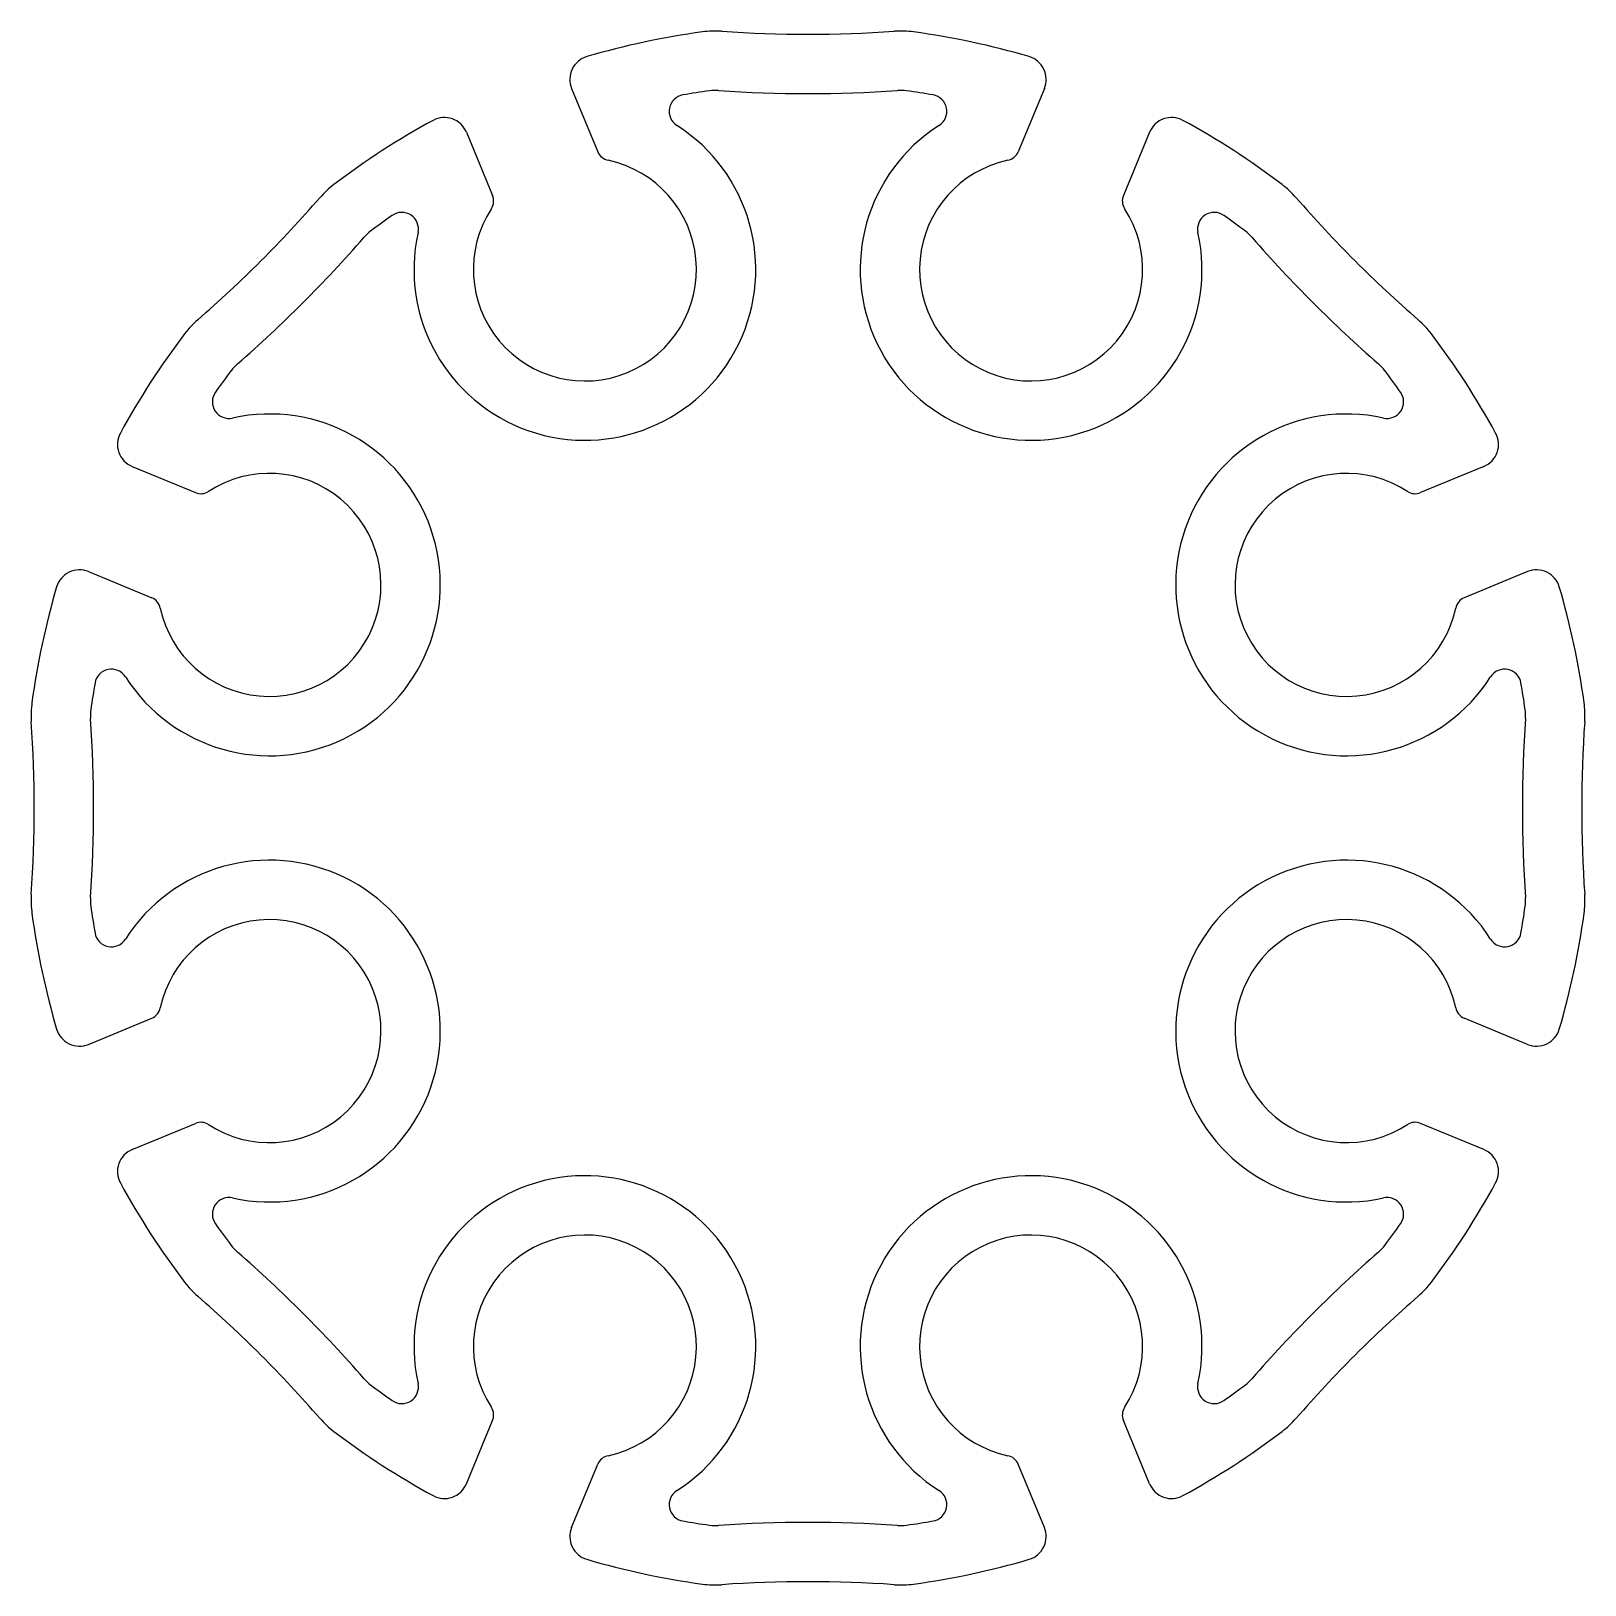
# Model space of a CAD drawing. Extents: x 973.9 to 1006.6, y 783.3 to 816.
import ezdxf

# ---------------------------------------------------------------- set-up
doc = ezdxf.new("R2010")
doc.units = 0
doc.layers.get('0').update_dxf_attribs({"linetype": 'CONTINUOUS'})

msp = doc.modelspace()

# ---------------------------------------------------------------- linework, layer by layer
at = {"color": 0}
for p, q in [((985.281, 814.775), (985.833, 813.442)), ((995.24, 814.775), (994.687, 813.442)), ((983.063, 813.857), (983.616, 812.523)), ((997.457, 813.857), (996.905, 812.523)), ((976.021, 806.815), (977.355, 806.262)), ((1004.499, 806.815), (1003.166, 806.262)), ((975.103, 804.597), (976.436, 804.045)), ((1005.418, 804.597), (1004.084, 804.045)), ((975.103, 794.638), (976.436, 795.19)), ((1005.418, 794.638), (1004.084, 795.19)), ((976.021, 792.421), (977.355, 792.973)), ((1004.499, 792.421), (1003.166, 792.973)), ((983.063, 785.378), (983.616, 786.712)), ((997.457, 785.378), (996.905, 786.712)), ((985.281, 784.46), (985.833, 785.794)), ((995.24, 784.46), (994.687, 785.794))]:
    msp.add_line(p, q, dxfattribs=at)
for centre, radius, start, end in [((990.26, 799.618), 16.5, 97.7481, 106.4008), ((988.305, 813.985), 2, 86.0378, 97.7481), ((990.26, 842.209), 26.291, 266.0378, 273.9622), ((992.215, 813.985), 2, 82.2519, 93.9622), ((990.26, 799.618), 16.5, 73.5992, 82.2519), ((985.742, 814.967), 0.5, 106.4008, 202.5), ((994.778, 814.967), 0.5, 337.5, 73.5992), ((987.686, 814.294), 0.35, 99.9493, 237.4453), ((990.26, 799.618), 15.25, 97.8299, 99.9493), ((988.312, 813.784), 0.95, 86.0793, 97.8299), ((990.26, 842.209), 27.541, 266.0793, 273.9207), ((992.208, 813.784), 0.95, 82.1701, 93.9207), ((990.26, 799.618), 15.25, 80.0507, 82.1701), ((992.835, 814.294), 0.35, 302.5547, 80.0507), ((982.601, 813.665), 0.5, 22.5, 118.5992), ((997.919, 813.665), 0.5, 61.4008, 157.5), ((990.26, 799.618), 16.5, 118.5992, 127.2519), ((985.56, 810.964), 3.6, 167.5547, 57.4453), ((994.96, 810.964), 3.6, 122.5547, 12.4453), ((990.26, 799.618), 16.5, 52.7481, 61.4008), ((985.56, 810.964), 2.35, 146.9744, 78.0256), ((986.11, 813.557), 0.3, 202.5, 258.0256), ((994.96, 810.964), 2.35, 101.9744, 33.0256), ((994.41, 813.557), 0.3, 281.9744, 337.5), ((981.483, 811.159), 2, 127.2519, 138.9622), ((983.338, 812.408), 0.3, 326.9744, 22.5), ((997.182, 812.408), 0.3, 157.5, 213.0256), ((999.037, 811.159), 2, 41.0378, 52.7481), ((960.144, 829.734), 26.291, 311.0378, 318.9622), ((981.703, 811.815), 0.35, 347.5547, 125.0507), ((998.817, 811.815), 0.35, 54.9493, 192.4453), ((1020.377, 829.734), 26.291, 221.0378, 228.9622), ((990.26, 799.618), 15.25, 125.0507, 127.1701), ((990.26, 799.618), 15.25, 52.8299, 54.9493), ((960.144, 829.734), 27.541, 311.0793, 318.9207), ((981.62, 811.013), 0.95, 127.1701, 138.9207), ((998.9, 811.013), 0.95, 41.0793, 52.8299), ((1020.377, 829.734), 27.541, 221.0793, 228.9207), ((978.718, 808.395), 2, 131.0378, 142.7481), ((1001.802, 808.395), 2, 37.2519, 48.9622), ((990.26, 799.618), 16.5, 142.7481, 151.4008), ((990.26, 799.618), 16.5, 28.5992, 37.2519), ((978.865, 808.257), 0.95, 131.0793, 142.8299), ((1001.655, 808.257), 0.95, 37.1701, 48.9207), ((990.26, 799.618), 15.25, 142.8299, 144.9493), ((990.26, 799.618), 15.25, 35.0507, 37.1701), ((978.062, 808.175), 0.35, 144.9493, 282.4453), ((1002.458, 808.175), 0.35, 257.5547, 35.0507), ((978.914, 804.318), 3.6, 212.5547, 102.4453), ((1001.607, 804.318), 3.6, 77.5547, 327.4453), ((976.212, 807.276), 0.5, 151.4008, 247.5), ((1004.308, 807.276), 0.5, 292.5, 28.5992), ((978.914, 804.318), 2.35, 191.9744, 123.0256), ((1001.607, 804.318), 2.35, 56.9744, 348.0256), ((977.469, 806.539), 0.3, 247.5, 303.0256), ((1003.051, 806.539), 0.3, 236.9744, 292.5), ((974.911, 804.135), 0.5, 67.5, 163.5992), ((1005.609, 804.135), 0.5, 16.4008, 112.5), ((990.26, 799.618), 16.5, 163.5992, 172.2519), ((976.321, 803.768), 0.3, 11.9744, 67.5), ((1004.199, 803.768), 0.3, 112.5, 168.0256), ((990.26, 799.618), 16.5, 7.7481, 16.4008), ((975.584, 802.192), 0.35, 32.5547, 170.0507), ((1004.936, 802.192), 0.35, 9.9493, 147.4453), ((990.26, 799.618), 15.25, 170.0507, 172.1701), ((990.26, 799.618), 15.25, 7.8299, 9.9493), ((975.893, 801.572), 2, 172.2519, 183.9622), ((976.093, 801.566), 0.95, 172.1701, 183.9207), ((1004.427, 801.566), 0.95, 356.0793, 7.8299), ((1004.628, 801.572), 2, 356.0378, 7.7481), ((947.669, 799.618), 26.291, 356.0378, 3.9622), ((947.669, 799.618), 27.541, 356.0793, 3.9207), ((1032.851, 799.618), 27.541, 176.0793, 183.9207), ((1032.851, 799.618), 26.291, 176.0378, 183.9622), ((978.914, 794.918), 3.6, 257.5547, 147.4453), ((1001.607, 794.918), 3.6, 32.5547, 282.4453), ((975.893, 797.663), 2, 176.0378, 187.7481), ((1004.628, 797.663), 2, 352.2519, 3.9622), ((976.093, 797.67), 0.95, 176.0793, 187.8299), ((990.26, 799.618), 15.25, 187.8299, 189.9493), ((990.26, 799.618), 15.25, 350.0507, 352.1701), ((1004.427, 797.67), 0.95, 352.1701, 3.9207), ((990.26, 799.618), 16.5, 187.7481, 196.4008), ((978.914, 794.918), 2.35, 236.9744, 168.0256), ((1001.607, 794.918), 2.35, 11.9744, 303.0256), ((990.26, 799.618), 16.5, 343.5992, 352.2519), ((975.584, 797.043), 0.35, 189.9493, 327.4453), ((1004.936, 797.043), 0.35, 212.5547, 350.0507), ((976.321, 795.468), 0.3, 292.5, 348.0256), ((1004.199, 795.468), 0.3, 191.9744, 247.5), ((974.911, 795.1), 0.5, 196.4008, 292.5), ((1005.609, 795.1), 0.5, 247.5, 343.5992), ((977.469, 792.696), 0.3, 56.9744, 112.5), ((1003.051, 792.696), 0.3, 67.5, 123.0256), ((976.212, 791.959), 0.5, 112.5, 208.5992), ((1004.308, 791.959), 0.5, 331.4008, 67.5), ((985.56, 788.271), 3.6, 302.5547, 192.4453), ((994.96, 788.271), 3.6, 347.5547, 237.4453), ((990.26, 799.618), 16.5, 208.5992, 217.2519), ((990.26, 799.618), 16.5, 322.7481, 331.4008), ((978.062, 791.061), 0.35, 77.5547, 215.0507), ((1002.458, 791.061), 0.35, 324.9493, 102.4453), ((990.26, 799.618), 15.25, 215.0507, 217.1701), ((985.56, 788.271), 2.35, 281.9744, 213.0256), ((994.96, 788.271), 2.35, 326.9744, 258.0256), ((990.26, 799.618), 15.25, 322.8299, 324.9493), ((978.865, 790.978), 0.95, 217.1701, 228.9207), ((960.144, 769.501), 27.541, 41.0793, 48.9207), ((1020.377, 769.501), 27.541, 131.0793, 138.9207), ((1001.655, 790.978), 0.95, 311.0793, 322.8299), ((978.718, 790.84), 2, 217.2519, 228.9622), ((1001.802, 790.84), 2, 311.0378, 322.7481), ((960.144, 769.501), 26.291, 41.0378, 48.9622), ((1020.377, 769.501), 26.291, 131.0378, 138.9622), ((981.62, 788.223), 0.95, 221.0793, 232.8299), ((990.26, 799.618), 15.25, 232.8299, 234.9493), ((981.703, 787.42), 0.35, 234.9493, 12.4453), ((998.817, 787.42), 0.35, 167.5547, 305.0507), ((990.26, 799.618), 15.25, 305.0507, 307.1701), ((998.9, 788.223), 0.95, 307.1701, 318.9207), ((983.338, 786.827), 0.3, 337.5, 33.0256), ((997.182, 786.827), 0.3, 146.9744, 202.5), ((981.483, 788.076), 2, 221.0378, 232.7481), ((999.037, 788.076), 2, 307.2519, 318.9622), ((990.26, 799.618), 16.5, 232.7481, 241.4008), ((990.26, 799.618), 16.5, 298.5992, 307.2519), ((986.11, 785.679), 0.3, 101.9744, 157.5), ((994.41, 785.679), 0.3, 22.5, 78.0256), ((982.601, 785.57), 0.5, 241.4008, 337.5), ((997.919, 785.57), 0.5, 202.5, 298.5992), ((987.686, 784.942), 0.35, 122.5547, 260.0507), ((992.835, 784.942), 0.35, 279.9493, 57.4453), ((985.742, 784.269), 0.5, 157.5, 253.5992), ((990.26, 799.618), 15.25, 260.0507, 262.1701), ((988.312, 785.451), 0.95, 262.1701, 273.9207), ((990.26, 757.027), 27.541, 86.0793, 93.9207), ((992.208, 785.451), 0.95, 266.0793, 277.8299), ((990.26, 799.618), 15.25, 277.8299, 279.9493), ((994.778, 784.269), 0.5, 286.4008, 22.5), ((990.26, 799.618), 16.5, 253.5992, 262.2519), ((990.26, 799.618), 16.5, 277.7481, 286.4008), ((988.305, 785.25), 2, 262.2519, 273.9622), ((990.26, 757.027), 26.291, 86.0378, 93.9622), ((992.215, 785.25), 2, 266.0378, 277.7481)]:
    msp.add_arc(centre, radius, start, end, dxfattribs=at)

doc.saveas('drawing.dxf')
